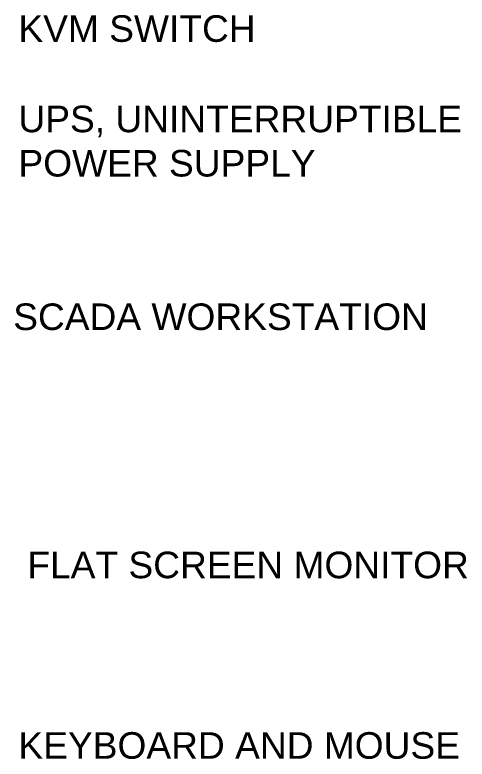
# Paper-space layout 'Sample Network Drawing - A1 Sheet' of a CAD drawing. Extents: x 49 to 806, y 22 to 564.
# Drawn here: x 745.6 to 788.1, y 269.5 to 339.5 of the extents above; entities that cross this region are included whole.
import ezdxf

# ---------------------------------------------------------------- set-up
doc = ezdxf.new("R2010")
doc.units = 0
doc.layers.add('N-ANNO-TEXT', color=2, linetype='Continuous', lineweight=18)
doc.styles.add('_CGS_2-5_NOTES', font='arial.ttf', dxfattribs={"height": 2.5})

psp = doc.layouts.new('Sample Network Drawing - A1 Sheet')

# ---------------------------------------------------------------- texts
at = {"layer": 'N-ANNO-TEXT', "char_height": 2.5, "attachment_point": 4, "style": '_CGS_2-5_NOTES'}
for s, insert, width in [('KVM SWITCH', (745.89, 338.182), 46.85572), ('UPS, UNINTERRUPTIBLE \\PPOWER SUPPLY', (745.89, 327.593), 56.28344), ('SCADA WORKSTATION', (745.399, 311.064), 46.85572), ('FLAT SCREEN MONITOR', (746.729, 287.709), 62.63109)]:
    psp.add_mtext(s, dxfattribs=dict(at, insert=insert, width=width))
at = {"layer": 'N-ANNO-TEXT', "ltscale": 3, "insert": (745.89, 270.722), "char_height": 2.5, "width": 61.10479, "attachment_point": 4, "style": '_CGS_2-5_NOTES'}
psp.add_mtext('KEYBOARD AND MOUSE', dxfattribs=at)

doc.saveas('drawing.dxf')
